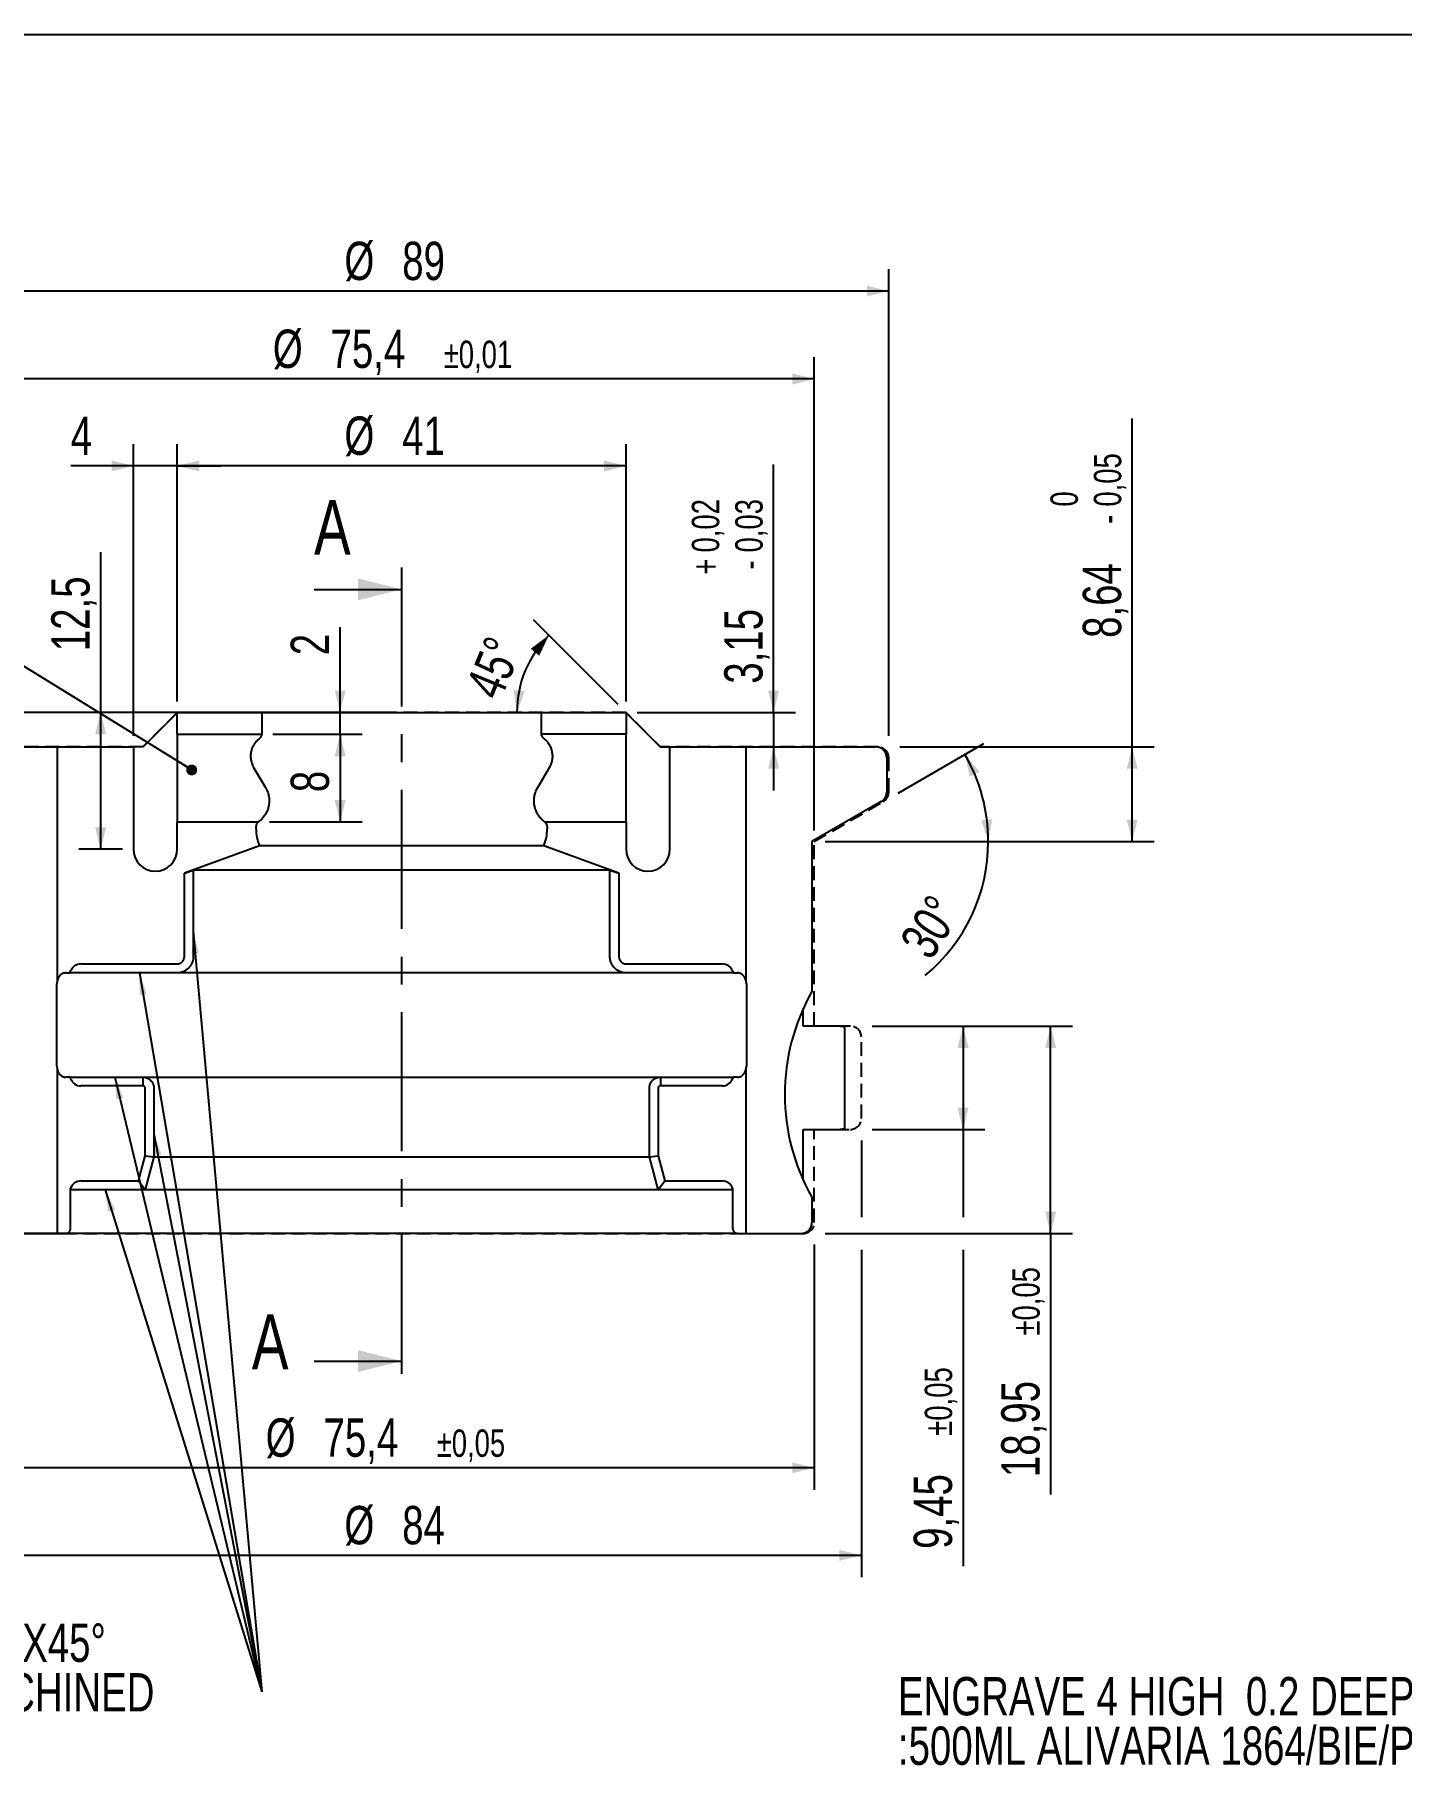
# Model space of a CAD drawing. Header units: millimetres. Extents: x 8 to 586, y 8 to 412.
# Drawn here: x 86.8 to 211.7, y 253.9 to 412 of the extents above; entities that cross this region are included whole.
import ezdxf

# ---------------------------------------------------------------- set-up
doc = ezdxf.new("R2010")
doc.units = ezdxf.units.MM
doc.linetypes.add('CENTERX2', pattern=[20.32, 12.7, -2.54, 2.54, -2.54])
doc.linetypes.add('HIDDEN', pattern=[1.905, 1.27, -0.635])
for name, color, linetype in [('CENTERLINE', 4, 'CENTERX2'), ('DIMENSIONS', 2, 'Continuous'), ('HIDDEN', 3, 'HIDDEN'), ('TEXT', 2, 'Continuous')]:
    doc.layers.add(name, color=color, linetype=linetype)
doc.layers.add('OUTLINE', color=7, linetype='Continuous', lineweight=25)
doc.styles.add('SLDTEXTSTYLE0', font='TXT', dxfattribs={"width": 0.75})
doc.dimstyles.new('SLDDIMSTYLE0', dxfattribs={"dimtxt": 3.5, "dimasz": 2, "dimexe": 0, "dimexo": 0.0625, "dimgap": 0.875, "dimtad": 1, "dimrnd": 1e-09, "dimzin": 12, "dimdsep": 46, "dimtxsty": 'SLDTEXTSTYLE0', "dimsah": 1, "dimcen": 0.09, "dimadec": 0, "dimazin": 3, "dimtfac": 1, "dimtmove": 0, "dimatfit": 0, "dimfxl": 0, "dimfrac": 2, "dimtolj": 1, "dimtzin": 12, "dimarcsym": 0})
doc.dimstyles.new('SLDDIMSTYLE1', dxfattribs={"dimtxt": 3.5, "dimasz": 2, "dimexe": 0, "dimexo": 0.0625, "dimgap": 0.875, "dimtad": 1, "dimrnd": 1e-09, "dimzin": 12, "dimdsep": 46, "dimtxsty": 'SLDTEXTSTYLE0', "dimsah": 1, "dimcen": 0.09, "dimadec": 0, "dimazin": 3, "dimtfac": 1, "dimtofl": 0, "dimtmove": 0, "dimatfit": 3, "dimfxl": 0, "dimfrac": 2, "dimtolj": 1, "dimtzin": 12, "dimarcsym": 0})
doc.dimstyles.new('SLDDIMSTYLE10', dxfattribs={"dimtxt": 0.18, "dimasz": 1, "dimexe": 0, "dimexo": 0.0625, "dimgap": 0, "dimtad": 0, "dimtih": 1, "dimtoh": 1, "dimdec": 0, "dimrnd": 1e-09, "dimzin": 0, "dimdsep": 46, "dimtxsty": 'Standard', "dimblk1": 'DOT', "dimblk2": 'DOT', "dimsah": 1, "dimcen": 0.09, "dimadec": 0, "dimazin": 0, "dimtfac": 1, "dimtdec": 0, "dimtofl": 0, "dimtmove": 0, "dimatfit": 3, "dimldrblk": 'DOT', "dimfxl": 0, "dimfrac": 2, "dimtolj": 1, "dimtzin": 0, "dimarcsym": 0})
doc.dimstyles.new('SLDDIMSTYLE11', dxfattribs={"dimtxt": 0.18, "dimasz": 2, "dimexe": 0, "dimexo": 0.0625, "dimgap": 0, "dimtad": 0, "dimtih": 1, "dimtoh": 1, "dimdec": 0, "dimrnd": 1e-09, "dimzin": 0, "dimdsep": 46, "dimtxsty": 'Standard', "dimsah": 1, "dimcen": 0.09, "dimadec": 0, "dimazin": 0, "dimtfac": 2, "dimtdec": 0, "dimtofl": 0, "dimtmove": 0, "dimatfit": 3, "dimfxl": 0, "dimfrac": 2, "dimtolj": 1, "dimtzin": 0, "dimarcsym": 0})
doc.dimstyles.new('SLDDIMSTYLE3', dxfattribs={"dimtxt": 3.5, "dimasz": 2, "dimexe": 0, "dimexo": 0.0625, "dimgap": 0.875, "dimtad": 1, "dimdec": 1, "dimrnd": 1e-09, "dimzin": 12, "dimdsep": 46, "dimtxsty": 'SLDTEXTSTYLE0', "dimsah": 1, "dimcen": 0.09, "dimadec": 0, "dimazin": 3, "dimtfac": 1, "dimtdec": 1, "dimtofl": 0, "dimtmove": 0, "dimatfit": 3, "dimfxl": 0, "dimfrac": 2, "dimtolj": 1, "dimtzin": 12, "dimarcsym": 0})
doc.dimstyles.new('SLDDIMSTYLE4', dxfattribs={"dimtxt": 3.5, "dimasz": 2, "dimexe": 0, "dimexo": 0.0625, "dimgap": 0.875, "dimtad": 1, "dimdec": 1, "dimrnd": 1e-09, "dimzin": 12, "dimdsep": 46, "dimtxsty": 'SLDTEXTSTYLE0', "dimsah": 1, "dimcen": 0.09, "dimadec": 0, "dimazin": 3, "dimtol": 1, "dimtp": 0.01, "dimtm": 0.01, "dimtfac": 1, "dimtofl": 0, "dimtmove": 0, "dimatfit": 3, "dimfxl": 0, "dimfrac": 2, "dimtolj": 1, "dimarcsym": 0})
doc.dimstyles.new('SLDDIMSTYLE5', dxfattribs={"dimtxt": 3.5, "dimasz": 2, "dimexe": 0, "dimexo": 0.0625, "dimgap": 0.875, "dimtad": 1, "dimrnd": 1e-09, "dimzin": 12, "dimdsep": 46, "dimtxsty": 'SLDTEXTSTYLE0', "dimsah": 1, "dimcen": 0.09, "dimadec": 0, "dimazin": 3, "dimtol": 1, "dimtp": 0.05, "dimtm": 0.05, "dimtfac": 1, "dimtofl": 0, "dimtmove": 0, "dimatfit": 3, "dimfxl": 0, "dimfrac": 2, "dimtolj": 1, "dimarcsym": 0})
doc.dimstyles.new('SLDDIMSTYLE6', dxfattribs={"dimtxt": 3.5, "dimasz": 2, "dimexe": 0, "dimexo": 0.0625, "dimgap": 0.875, "dimtad": 1, "dimdec": 4, "dimzin": 12, "dimdsep": 46, "dimtxsty": 'SLDTEXTSTYLE0', "dimsah": 1, "dimcen": 0.09, "dimazin": 3, "dimtfac": 1, "dimtofl": 0, "dimtmove": 0, "dimatfit": 3, "dimfxl": 0, "dimfrac": 2, "dimtolj": 1, "dimtzin": 12, "dimarcsym": 0})
doc.dimstyles.new('SLDDIMSTYLE7', dxfattribs={"dimtxt": 3.5, "dimasz": 2, "dimexe": 0, "dimexo": 0.0625, "dimgap": 0.875, "dimtad": 1, "dimrnd": 1e-09, "dimzin": 12, "dimdsep": 46, "dimtxsty": 'SLDTEXTSTYLE0', "dimsah": 1, "dimcen": 0.09, "dimadec": 0, "dimazin": 3, "dimtol": 1, "dimtp": 0.1, "dimtfac": 1, "dimtofl": 0, "dimtmove": 0, "dimatfit": 3, "dimfxl": 0, "dimfrac": 2, "dimtolj": 1, "dimarcsym": 0})
doc.dimstyles.new('SLDDIMSTYLE8', dxfattribs={"dimtxt": 3.5, "dimasz": 2, "dimexe": 0, "dimexo": 0.0625, "dimgap": 0.875, "dimtad": 1, "dimrnd": 1e-09, "dimzin": 12, "dimdsep": 46, "dimtxsty": 'SLDTEXTSTYLE0', "dimsah": 1, "dimcen": 0.09, "dimadec": 0, "dimazin": 3, "dimtol": 1, "dimtm": 0.05, "dimtfac": 1, "dimtofl": 0, "dimtmove": 0, "dimatfit": 3, "dimfxl": 0, "dimfrac": 2, "dimtolj": 1, "dimarcsym": 0})
doc.dimstyles.new('SLDDIMSTYLE9', dxfattribs={"dimtxt": 3.5, "dimasz": 2, "dimexe": 0, "dimexo": 0.0625, "dimgap": 0.875, "dimtad": 1, "dimrnd": 1e-09, "dimzin": 12, "dimdsep": 46, "dimtxsty": 'SLDTEXTSTYLE0', "dimsah": 1, "dimcen": 0.09, "dimadec": 0, "dimazin": 3, "dimtol": 1, "dimtp": 0.02, "dimtm": 0.03, "dimtfac": 1, "dimtmove": 0, "dimatfit": 0, "dimfxl": 0, "dimfrac": 2, "dimtolj": 1, "dimarcsym": 0})

# ---------------------------------------------------------------- blocks, each defined once
blk = doc.blocks.new('_D')
at = {"layer": 'DIMENSIONS'}
for p, q in [((114.76, 350.08), (114.76, 357.88)), ((114.76, 348.08), (114.76, 350.08)), ((108.6, 348.08), (116.76, 348.08)), ((114.76, 348.08), (114.76, 344.08))]:
    blk.add_line(p, q, dxfattribs=at)
for points in [[(114.76, 350.08), (115.26, 352.08), (114.26, 352.08)], [(114.76, 348.08), (114.26, 346.08), (115.26, 346.08)]]:
    blk.add_solid(points, dxfattribs=at)
at = {"layer": 'DIMENSIONS', "insert": (110.24, 355.3), "char_height": 3.5, "attachment_point": 1, "rotation": 90, "style": 'SLDTEXTSTYLE0'}
blk.add_mtext('2', dxfattribs=at)
blk = doc.blocks.new('_D_1')
at = {"layer": 'DIMENSIONS'}
for p, q in [((92.88, 350.08), (92.88, 364.72)), ((98.88, 350.08), (90.88, 350.08)), ((92.88, 337.58), (92.88, 350.08)), ((94.88, 337.58), (90.88, 337.58))]:
    blk.add_line(p, q, dxfattribs=at)
for points in [[(92.88, 350.08), (92.38, 348.08), (93.38, 348.08)], [(92.88, 337.58), (93.38, 339.58), (92.38, 339.58)]]:
    blk.add_solid(points, dxfattribs=at)
at = {"layer": 'DIMENSIONS', "insert": (88.37, 355.67), "char_height": 3.5, "attachment_point": 1, "rotation": 90, "style": 'SLDTEXTSTYLE0'}
blk.add_mtext('12,5', dxfattribs=at)
blk = doc.blocks.new('_D_7')
at = {"layer": 'DIMENSIONS'}
for p, q in [((99.88, 351.08), (99.88, 374.6)), ((140.88, 351.08), (140.88, 374.6)), ((140.88, 372.6), (99.88, 372.6))]:
    blk.add_line(p, q, dxfattribs=at)
for points in [[(99.88, 372.6), (101.88, 372.1), (101.88, 373.1)], [(140.88, 372.6), (138.88, 373.1), (138.88, 372.1)]]:
    blk.add_solid(points, dxfattribs=at)
at = {"layer": 'DIMENSIONS', "char_height": 3.5, "attachment_point": 1, "style": 'SLDTEXTSTYLE0'}
for s, insert in [('%%c', (115.15, 377.11)), ('41', (120.43, 377.11))]:
    blk.add_mtext(s, dxfattribs=dict(at, insert=insert))
blk = doc.blocks.new('_D_8')
at = {"layer": 'DIMENSIONS'}
for p, q in [((75.88, 351.58), (75.88, 390.57)), ((164.88, 347.93), (164.88, 390.57)), ((164.88, 388.57), (75.88, 388.57)), ((75.88, 347.93), (75.88, 348.58))]:
    blk.add_line(p, q, dxfattribs=at)
for points in [[(75.88, 388.57), (77.88, 388.07), (77.88, 389.07)], [(164.88, 388.57), (162.88, 389.07), (162.88, 388.07)]]:
    blk.add_solid(points, dxfattribs=at)
at = {"layer": 'DIMENSIONS', "char_height": 3.5, "attachment_point": 1, "style": 'SLDTEXTSTYLE0'}
for s, insert in [('%%c', (115.15, 393.08)), ('89', (120.43, 393.08))]:
    blk.add_mtext(s, dxfattribs=dict(at, insert=insert))
blk = doc.blocks.new('_D_9')
at = {"layer": 'DIMENSIONS'}
for p, q in [((78.38, 310.98), (78.38, 303.98)), ((162.38, 310.98), (162.38, 303.98)), ((78.38, 300.98), (78.38, 271.07)), ((162.38, 300.98), (162.38, 271.07)), ((162.38, 273.07), (78.38, 273.07))]:
    blk.add_line(p, q, dxfattribs=at)
for points in [[(78.38, 273.07), (80.38, 272.57), (80.38, 273.57)], [(162.38, 273.07), (160.38, 273.57), (160.38, 272.57)]]:
    blk.add_solid(points, dxfattribs=at)
at = {"layer": 'DIMENSIONS', "char_height": 3.5, "attachment_point": 1, "style": 'SLDTEXTSTYLE0'}
for s, insert in [('%%c', (115.15, 277.58)), ('84', (120.43, 277.58))]:
    blk.add_mtext(s, dxfattribs=dict(at, insert=insert))
blk = doc.blocks.new('_D_10')
at = {"layer": 'DIMENSIONS'}
for p, q in [((82.68, 351.58), (82.68, 382.54)), ((158.08, 339.29), (158.08, 382.54)), ((158.08, 380.54), (82.68, 380.54)), ((82.68, 339.29), (82.68, 348.58))]:
    blk.add_line(p, q, dxfattribs=at)
for points in [[(82.68, 380.54), (84.68, 380.04), (84.68, 381.04)], [(158.08, 380.54), (156.08, 381.04), (156.08, 380.04)]]:
    blk.add_solid(points, dxfattribs=at)
at = {"layer": 'DIMENSIONS', "attachment_point": 1, "style": 'SLDTEXTSTYLE0'}
for s, insert, char_height in [('%%c', (108.61, 385.05), 3.5), ('75,4', (113.88, 385.05), 3.5), ('±0,01', (124.22, 384.04), 2.5)]:
    blk.add_mtext(s, dxfattribs=dict(at, insert=insert, char_height=char_height))
blk = doc.blocks.new('_D_11')
at = {"layer": 'DIMENSIONS'}
for p, q in [((82.68, 301.48), (82.68, 279.07)), ((158.08, 301.48), (158.08, 279.07)), ((158.08, 281.07), (82.68, 281.07))]:
    blk.add_line(p, q, dxfattribs=at)
for points in [[(82.68, 281.07), (84.68, 280.57), (84.68, 281.57)], [(158.08, 281.07), (156.08, 281.57), (156.08, 280.57)]]:
    blk.add_solid(points, dxfattribs=at)
at = {"layer": 'DIMENSIONS', "attachment_point": 1, "style": 'SLDTEXTSTYLE0'}
for s, insert, char_height in [('%%c', (107.96, 285.58), 3.5), ('75,4', (113.24, 285.58), 3.5), ('±0,05', (123.58, 284.57), 2.5)]:
    blk.add_mtext(s, dxfattribs=dict(at, insert=insert, char_height=char_height))
blk = doc.blocks.new('_D_12')
at = {"layer": 'DIMENSIONS'}
blk.add_line((165.74, 342.71), (173.57, 347.23), dxfattribs=at)
for start, end in [(0, 30), (309.6428, 0)]:
    blk.add_arc((158.08, 338.29), 15.89, start, end, dxfattribs=at)
for points in [[(171.84, 346.23), (172.28, 344.22), (173.17, 344.66)], [(173.96, 338.29), (174.34, 340.32), (173.34, 340.25)]]:
    blk.add_solid(points, dxfattribs=at)
at = {"layer": 'DIMENSIONS', "insert": (165.77, 329.2), "char_height": 3.5, "attachment_point": 1, "rotation": 57.4603, "style": 'SLDTEXTSTYLE0'}
blk.add_mtext('30°', dxfattribs=at)
blk = doc.blocks.new('_D_13')
at = {"layer": 'DIMENSIONS'}
blk.add_line((140.17, 350.79), (132.42, 358.54), dxfattribs=at)
blk.add_arc((140.88, 350.08), 9.97, 135, 180, dxfattribs=at)
for points in [[(133.83, 357.13), (132.18, 355.9), (132.95, 355.26)], [(130.91, 350.08), (131.61, 352.02), (130.61, 352.12)]]:
    blk.add_solid(points, dxfattribs=at)
at = {"layer": 'DIMENSIONS', "insert": (126.15, 352.37), "char_height": 3.5, "attachment_point": 1, "rotation": 67.5, "style": 'SLDTEXTSTYLE0'}
blk.add_mtext('45°', dxfattribs=at)
blk = doc.blocks.new('_D_14')
at = {"layer": 'DIMENSIONS'}
for p, q in [((119.38, 350.08), (64.46, 350.08)), ((66.46, 302.48), (66.46, 350.08)), ((119.38, 302.48), (64.46, 302.48))]:
    blk.add_line(p, q, dxfattribs=at)
for points in [[(66.46, 350.08), (65.96, 348.08), (66.96, 348.08)], [(66.46, 302.48), (66.96, 304.48), (65.96, 304.48)]]:
    blk.add_solid(points, dxfattribs=at)
at = {"layer": 'DIMENSIONS', "attachment_point": 1, "rotation": 90, "style": 'SLDTEXTSTYLE0'}
for s, insert, char_height in [('0,1', (58.99, 329.96), 2.5), ('0', (62.96, 329.96), 2.5), ('+', (58.99, 327.95), 2.5), ('47,6', (61.95, 317.98), 3.5)]:
    blk.add_mtext(s, dxfattribs=dict(at, insert=insert, char_height=char_height))
blk = doc.blocks.new('_D_15')
at = {"layer": 'DIMENSIONS'}
for p, q in [((163.38, 321.43), (181.67, 321.43)), ((179.67, 302.48), (179.67, 321.43)), ((159.08, 302.48), (181.67, 302.48)), ((179.67, 302.48), (179.67, 278.64))]:
    blk.add_line(p, q, dxfattribs=at)
for points in [[(179.67, 321.43), (179.17, 319.43), (180.17, 319.43)], [(179.67, 302.48), (180.17, 304.48), (179.17, 304.48)]]:
    blk.add_solid(points, dxfattribs=at)
at = {"layer": 'DIMENSIONS', "attachment_point": 1, "rotation": 90, "style": 'SLDTEXTSTYLE0'}
for s, insert, char_height in [('±0,05', (176.17, 293.15), 2.5), ('18,95', (175.16, 280.22), 3.5)]:
    blk.add_mtext(s, dxfattribs=dict(at, insert=insert, char_height=char_height))
blk = doc.blocks.new('_D_16')
at = {"layer": 'DIMENSIONS'}
for p, q in [((163.38, 321.43), (173.67, 321.43)), ((171.67, 321.43), (171.67, 311.98)), ((163.38, 311.98), (173.67, 311.98)), ((171.67, 311.98), (171.67, 303.98)), ((171.67, 300.98), (171.67, 272.07))]:
    blk.add_line(p, q, dxfattribs=at)
for points in [[(171.67, 321.43), (171.17, 319.43), (172.17, 319.43)], [(171.67, 311.98), (172.17, 313.98), (171.17, 313.98)]]:
    blk.add_solid(points, dxfattribs=at)
at = {"layer": 'DIMENSIONS', "attachment_point": 1, "rotation": 90, "style": 'SLDTEXTSTYLE0'}
for s, insert, char_height in [('±0,05', (168.17, 284), 2.5), ('9,45', (167.16, 273.66), 3.5)]:
    blk.add_mtext(s, dxfattribs=dict(at, insert=insert, char_height=char_height))
blk = doc.blocks.new('_D_17')
at = {"layer": 'DIMENSIONS'}
for p, q in [((187.12, 346.93), (187.12, 376.93)), ((165.88, 346.93), (189.12, 346.93)), ((187.12, 338.29), (187.12, 346.93)), ((159.08, 338.29), (189.12, 338.29))]:
    blk.add_line(p, q, dxfattribs=at)
for points in [[(187.12, 346.93), (186.62, 344.93), (187.62, 344.93)], [(187.12, 338.29), (187.62, 340.29), (186.62, 340.29)]]:
    blk.add_solid(points, dxfattribs=at)
at = {"layer": 'DIMENSIONS', "attachment_point": 1, "rotation": 90, "style": 'SLDTEXTSTYLE0'}
for s, insert, char_height in [('0,05', (183.62, 368.88), 2.5), ('0', (179.66, 368.88), 2.5), ('-', (183.62, 367.31), 2.5), ('8,64', (182.61, 356.89), 3.5)]:
    blk.add_mtext(s, dxfattribs=dict(at, insert=insert, char_height=char_height))
blk = doc.blocks.new('_D_18')
at = {"layer": 'DIMENSIONS'}
for p, q in [((154.36, 350.08), (154.36, 372.74)), ((141.88, 350.08), (156.36, 350.08)), ((154.36, 350.08), (154.36, 346.93)), ((154.36, 346.93), (154.36, 342.93))]:
    blk.add_line(p, q, dxfattribs=at)
for points in [[(154.36, 350.08), (154.86, 352.08), (153.86, 352.08)], [(154.36, 346.93), (153.86, 344.93), (154.86, 344.93)]]:
    blk.add_solid(points, dxfattribs=at)
at = {"layer": 'DIMENSIONS', "attachment_point": 1, "rotation": 90, "style": 'SLDTEXTSTYLE0'}
for s, insert, char_height in [('0,02', (146.89, 364.69), 2.5), ('0,03', (150.86, 364.69), 2.5), ('+', (146.89, 362.67), 2.5), ('-', (150.86, 363.13), 2.5), ('3,15', (149.85, 352.7), 3.5)]:
    blk.add_mtext(s, dxfattribs=dict(at, insert=insert, char_height=char_height))
blk = doc.blocks.new('_D_19')
at = {"layer": 'DIMENSIONS'}
for p, q in [((95.88, 347.93), (95.88, 374.6)), ((99.88, 351.08), (99.88, 374.6)), ((95.88, 372.6), (90.14, 372.6)), ((99.88, 372.6), (95.88, 372.6)), ((99.88, 372.6), (103.88, 372.6))]:
    blk.add_line(p, q, dxfattribs=at)
for points in [[(95.88, 372.6), (93.88, 373.1), (93.88, 372.1)], [(99.88, 372.6), (101.88, 372.1), (101.88, 373.1)]]:
    blk.add_solid(points, dxfattribs=at)
at = {"layer": 'DIMENSIONS', "insert": (90.14, 377.11), "char_height": 3.5, "attachment_point": 1, "style": 'SLDTEXTSTYLE0'}
blk.add_mtext('4', dxfattribs=at)
blk = doc.blocks.new('_D_20')
at = {"layer": 'DIMENSIONS'}
for p, q in [((108.6, 348.08), (116.76, 348.08)), ((114.76, 348.08), (114.76, 340.08)), ((108.3, 340.08), (116.76, 340.08))]:
    blk.add_line(p, q, dxfattribs=at)
for points in [[(114.76, 348.08), (114.26, 346.08), (115.26, 346.08)], [(114.76, 340.08), (115.26, 342.08), (114.26, 342.08)]]:
    blk.add_solid(points, dxfattribs=at)
at = {"layer": 'DIMENSIONS', "insert": (110.24, 342.79), "char_height": 3.5, "attachment_point": 1, "rotation": 90, "style": 'SLDTEXTSTYLE0'}
blk.add_mtext('8', dxfattribs=at)
blk = doc.blocks.new('_Dot')
at = {"color": 0, "linetype": 'ByBlock', "lineweight": -2}
blk.add_line((-0.5, 0), (-1, 0), dxfattribs=at)
at = {"color": 0, "linetype": 'ByBlock', "const_width": 0.5}
blk.add_lwpolyline([(-0.25, 0, 1), (0.25, 0, 1)], format="xyb", close=True, dxfattribs=at)
blk = doc.blocks.new('SW_NOTE_0_7')
at = {"layer": 'TEXT', "color": 0, "char_height": 3.5, "attachment_point": 1, "style": 'SLDTEXTSTYLE0'}
for s, insert in [('CHAMFER 0.8X45°', (-45.1, 6.25)), ('MUST BE MACHINED', (-45.1, 1.72))]:
    blk.add_mtext(s, dxfattribs=dict(at, insert=insert))
blk = doc.blocks.new('SW_NOTE_0_8')
at = {"layer": 'TEXT', "color": 0, "char_height": 3.5, "attachment_point": 1, "style": 'SLDTEXTSTYLE0'}
for s, insert in [('ENGRAVE 4 HIGH  0.2 DEEP BOTH HALVES', (-97.8, 6.28)), (':500ML ALIVARIA 1864/BIE/PAIR NO 1 TILL 70', (-97.8, 1.76))]:
    blk.add_mtext(s, dxfattribs=dict(at, insert=insert))

msp = doc.modelspace()

# ---------------------------------------------------------------- linework, layer by layer
at = {"layer": 'CENTERLINE'}
msp.add_line((120.37622, 363.32132), (120.37622, 288.82106), dxfattribs=at)
at = {"layer": 'CENTERLINE', "linetype": 'Continuous'}
for p, q in [((112.37622, 361.32132), (120.37622, 361.32132)), ((112.37622, 290.82106), (120.37622, 290.82106))]:
    msp.add_line(p, q, dxfattribs=at)
at = {"layer": 'CENTERLINE'}
for points in [[(120.37622, 361.32132), (116.37622, 362.32132), (116.37622, 360.32132)], [(120.37622, 290.82106), (116.37622, 291.82106), (116.37622, 289.82106)]]:
    msp.add_solid(points, dxfattribs=at)
at = {"layer": 'HIDDEN'}
for p, q in [((99.87622, 350.0785), (96.72622, 346.9285)), ((140.87622, 350.0785), (99.87622, 350.0785)), ((144.02622, 346.9285), (140.87622, 350.0785)), ((96.72622, 346.9285), (76.87622, 346.9285)), ((163.87622, 346.9285), (144.02622, 346.9285)), ((164.87622, 342.79183), (164.87622, 345.9285)), ((158.07622, 338.2885), (164.37622, 341.9258)), ((158.07622, 321.4285), (158.07622, 338.2885)), ((161.37622, 321.4285), (158.07622, 321.4285)), ((162.37622, 312.9785), (162.37622, 320.4285)), ((158.07622, 311.9785), (161.37622, 311.9785)), ((158.07622, 303.4785), (158.07622, 311.9785)), ((83.67622, 302.4785), (157.07622, 302.4785))]:
    msp.add_line(p, q, dxfattribs=at)
for centre, start, end in [((163.87622, 345.9285), 0, 90), ((163.87622, 342.79183), 300, 0), ((161.37622, 320.4285), 0, 90), ((161.37622, 312.9785), 270, 0), ((157.07622, 303.4785), 270, 0)]:
    msp.add_arc(centre, 1, start, end, dxfattribs=at)
at = {"layer": 'OUTLINE'}
for p, q in [((8, 412), (586, 412)), ((99.87622, 348.0785), (99.87622, 350.0785)), ((99.87622, 350.0785), (107.62622, 350.0785)), ((107.62622, 348.26425), (107.62622, 350.0785)), ((107.62622, 350.0785), (133.12622, 350.0785)), ((133.12622, 350.0785), (133.12622, 348.26425)), ((133.12622, 350.0785), (140.87622, 350.0785)), ((140.87622, 350.0785), (140.87622, 348.0785)), ((99.87622, 348.0785), (107.60435, 348.0785)), ((99.87622, 348.0785), (99.87622, 340.0785)), ((107.60445, 348.0785), (107.60435, 348.0785)), ((140.87622, 348.0785), (133.14808, 348.0785)), ((140.87622, 340.0785), (140.87622, 348.0785)), ((77.06051, 346.9285), (88.92033, 346.9285)), ((88.92033, 346.9285), (88.92033, 325.56127)), ((88.92033, 346.9285), (90.13673, 346.9285)), ((90.13673, 346.9285), (91.07642, 346.9285)), ((91.07642, 346.9285), (95.87622, 346.9285)), ((95.87622, 346.9285), (95.87622, 337.5785)), ((96.74737, 346.9285), (95.87622, 346.9285)), ((144.00506, 346.9285), (144.87622, 346.9285)), ((144.87622, 337.5785), (144.87622, 346.9285)), ((144.87622, 346.9285), (149.67601, 346.9285)), ((149.67601, 346.9285), (150.6157, 346.9285)), ((150.6157, 346.9285), (151.8321, 346.9285)), ((151.8321, 346.9285), (151.8321, 325.56127)), ((151.8321, 346.9285), (163.69192, 346.9285)), ((106.85646, 345.05765), (107.94013, 343.23197)), ((132.8123, 343.23197), (133.89597, 345.05765)), ((164.69608, 345.9285), (164.69608, 342.79183)), ((164.19402, 341.9258), (157.86341, 338.2885)), ((99.87622, 337.5785), (99.87622, 340.0785)), ((99.87622, 340.0785), (107.30486, 340.0785)), ((107.30486, 340.0785), (107.30496, 340.0785)), ((133.44747, 340.0785), (133.44757, 340.0785)), ((133.44757, 340.0785), (140.87622, 340.0785)), ((140.87622, 340.0785), (140.87622, 337.5785)), ((107.07622, 339.4285), (107.07622, 339.65749)), ((133.67622, 339.65749), (133.67622, 339.4285)), ((107.38874, 337.8785), (100.52622, 335.38074)), ((133.36369, 337.8785), (107.38874, 337.8785)), ((140.22622, 335.38074), (133.36369, 337.8785)), ((157.86341, 338.2885), (157.86341, 324.57676)), ((100.52622, 335.38074), (101.34377, 335.67192)), ((100.52622, 327.7785), (100.52622, 335.38074)), ((101.34377, 335.67192), (101.34377, 327.7785)), ((139.40866, 335.67192), (101.34377, 335.67192)), ((139.40866, 327.7785), (139.40866, 335.67192)), ((139.40866, 335.67192), (140.22622, 335.38074)), ((140.22622, 335.38074), (140.22622, 327.7785)), ((89.68493, 326.2785), (90.06587, 326.2785)), ((90.06587, 326.2785), (90.13673, 326.46534)), ((99.84391, 326.2785), (90.06587, 326.2785)), ((91.07642, 327.0968), (99.84391, 327.0968)), ((140.90852, 326.2785), (99.84391, 326.2785)), ((140.90852, 327.0968), (149.67601, 327.0968)), ((150.68656, 326.2785), (140.90852, 326.2785)), ((150.6157, 326.46534), (150.68656, 326.2785)), ((150.68656, 326.2785), (151.0675, 326.2785)), ((88.87919, 317.7585), (88.87919, 325.2785)), ((151.87324, 325.2785), (151.87324, 317.7585)), ((157.05864, 321.4285), (157.05864, 322.99524)), ((160.44254, 321.4285), (157.05864, 321.4285)), ((160.87622, 312.07279), (160.87622, 321.3342)), ((88.92033, 317.47572), (88.92033, 302.4785)), ((90.08504, 316.7585), (89.68493, 316.7585)), ((90.13673, 316.61648), (90.08504, 316.7585)), ((90.08504, 316.7585), (96.73975, 316.7585)), ((96.73975, 316.7585), (96.73975, 315.9585)), ((96.73975, 316.7585), (144.01268, 316.7585)), ((144.01268, 316.7585), (144.01268, 315.9585)), ((144.01268, 316.7585), (150.66739, 316.7585)), ((150.66739, 316.7585), (150.6157, 316.61648)), ((151.0675, 316.7585), (150.66739, 316.7585)), ((151.8321, 317.47572), (151.8321, 302.4785)), ((96.73975, 315.9585), (91.07642, 315.9585)), ((96.93987, 309.58382), (96.93987, 315.7585)), ((97.7394, 315.7585), (97.7394, 309.48197)), ((143.01303, 309.48197), (143.01303, 315.7585)), ((143.81257, 315.7585), (143.81257, 309.58382)), ((149.67601, 315.9585), (144.01268, 315.9585)), ((157.05864, 311.9785), (160.44254, 311.9785)), ((157.05864, 307.36175), (157.05864, 311.9785)), ((96.32181, 307.2785), (96.93987, 309.58382)), ((96.93987, 309.58382), (97.7394, 309.48197)), ((97.73943, 309.4785), (96.942, 306.50402)), ((97.7394, 309.48197), (97.73943, 309.4785)), ((97.73943, 309.4785), (143.013, 309.4785)), ((143.013, 309.4785), (143.01303, 309.48197)), ((143.81043, 306.50402), (143.013, 309.4785)), ((143.01303, 309.48197), (143.81257, 309.58382)), ((143.81257, 309.58382), (144.43063, 307.2785)), ((91.07642, 307.2785), (96.32181, 307.2785)), ((96.32181, 307.2785), (96.942, 306.50402)), ((143.81043, 306.50402), (144.43063, 307.2785)), ((144.43063, 307.2785), (149.67601, 307.2785)), ((90.13356, 306.61181), (90.13673, 306.62052)), ((90.13356, 302.9785), (90.13356, 306.61181)), ((96.93602, 306.4785), (90.1368, 306.4785)), ((143.81642, 306.4785), (96.93602, 306.4785)), ((150.61564, 306.4785), (143.81642, 306.4785)), ((150.6157, 306.62052), (150.61887, 306.61181)), ((150.61887, 306.61181), (150.61887, 302.9785)), ((157.86341, 305.78023), (157.86341, 303.4785)), ((83.89485, 302.4785), (88.92033, 302.4785)), ((88.92033, 302.4785), (89.68493, 302.4785)), ((151.0675, 302.4785), (89.68493, 302.4785)), ((151.0675, 302.4785), (151.8321, 302.4785)), ((151.8321, 302.4785), (156.85758, 302.4785))]:
    msp.add_line(p, q, dxfattribs=at)
at = {"layer": 'OUTLINE', "flags": 128}
for points in [[(99.87622, 350.05412), (97.13071, 347.31149), (96.74737, 346.9285)], [(140.87622, 350.05412), (142.43969, 348.49237), (144.00506, 346.9285)]]:
    msp.add_lwpolyline(points, dxfattribs=at)
at = {"layer": 'OUTLINE'}
for centre, radius, start, end in [((106.82622, 348.26425), 0.8, 346.5741583, 0), ((133.92622, 348.26425), 0.8, 180, 193.4258417), ((107.57622, 339.65749), 0.5, 125.8882976, 180), ((105.87622, 342.00696), 2.4, 305.8882976, 306.5319153), ((134.87622, 342.00696), 2.4, 233.4680847, 234.1117024), ((133.17622, 339.65749), 0.5, 0, 54.1117024), ((111.07622, 339.4285), 4, 180, 202.7990313), ((129.67622, 339.4285), 4, 337.2009687, 0), ((97.87622, 337.5785), 2, 180, 0), ((142.87622, 337.5785), 2, 180, 0), ((174.37622, 315.1785), 19, 150.3536252, 209.6463748), ((91.07642, 316.9585), 1, 200, 270), ((149.67601, 316.9585), 1, 270, 340), ((91.07642, 306.2785), 1, 90, 160), ((149.67601, 306.2785), 1, 20, 90), ((120.37622, 307.2785), 30.25, 181.2628491, 181.515437), ((120.37622, 307.2785), 30.25, 358.484563, 358.7371509)]:
    msp.add_arc(centre, radius, start, end, dxfattribs=at)
for centre, major_axis, ratio, start_param, end_param in [((91.07642, 326.1371), (1, 0), 0.959697733, 1.570796327, 2.792526803), ((149.67601, 326.1371), (1, 0), 0.959697733, 0.34906585, 1.570796327), ((120.37622, 300.56983), (0, 25.03707), 0.963433044, 1.33150312, 1.332552348), ((120.37622, 300.56983), (0, 25.03707), 0.963433044, 4.950632959, 4.951682187)]:
    msp.add_ellipse(centre, major_axis=major_axis, ratio=ratio, start_param=start_param, end_param=end_param, dxfattribs=at)
for points, knots in [([(107.60445, 348.0785), (107.5992, 348.05852), (107.58681, 348.0114), (107.55899, 347.93964), (107.51337, 347.84931), (107.44556, 347.75217), (107.37592, 347.68039), (107.33374, 347.64583), (107.32631, 347.63975)], [0, 0, 0, 0, 0.117154769, 0.276383877, 0.435612986, 0.690570168, 0.945527358, 1, 1, 1, 1]), ([(133.42612, 347.63975), (133.39347, 347.66844), (133.3398, 347.71559), (133.2775, 347.7936), (133.22628, 347.87258), (133.17954, 347.9672), (133.15857, 348.04114), (133.14798, 348.0785)], [0, 0, 0, 0, 0.246121719, 0.404472875, 0.564591982, 0.780031603, 1, 1, 1, 1]), ([(107.32631, 347.63975), (107.27077, 347.59224), (107.15951, 347.49709), (107.01371, 347.33246), (106.89521, 347.16802), (106.80247, 347.00717), (106.73058, 346.85431), (106.67166, 346.696), (106.62626, 346.53349), (106.59505, 346.36767), (106.57784, 346.19963), (106.57462, 346.03074), (106.58653, 345.84836), (106.61807, 345.65409), (106.67427, 345.44876), (106.75161, 345.24774), (106.82151, 345.12101), (106.85646, 345.05765)], [0, 0, 0, 0, 0.076548609, 0.153329362, 0.229877969, 0.288703321, 0.347738893, 0.406774465, 0.465599815, 0.524424827, 0.583460057, 0.642495286, 0.701320297, 0.774863784, 0.848407272, 0.924203636, 1, 1, 1, 1]), ([(133.89597, 345.05765), (133.92356, 345.10686), (133.97877, 345.20537), (134.0454, 345.36128), (134.09957, 345.5215), (134.13947, 345.68574), (134.16549, 345.85264), (134.17755, 346.02113), (134.17545, 346.18985), (134.1588, 346.35776), (134.1281, 346.52386), (134.08372, 346.68685), (134.02589, 346.84536), (133.9546, 346.99829), (133.87064, 347.14486), (133.77485, 347.28401), (133.66831, 347.41347), (133.55267, 347.53334), (133.4683, 347.60428), (133.42612, 347.63975)], [0, 0, 0, 0, 0.059105342, 0.118317083, 0.177422425, 0.236241634, 0.295271041, 0.354300447, 0.413119656, 0.471938676, 0.530967892, 0.589997109, 0.64881613, 0.707635179, 0.766664423, 0.825693667, 0.884512718, 0.942256359, 1, 1, 1, 1]), ([(164.69608, 345.9285), (164.69595, 345.9404), (164.69551, 345.9799), (164.69011, 346.04688), (164.67681, 346.1295), (164.65628, 346.21149), (164.62889, 346.29143), (164.59514, 346.36804), (164.5552, 346.44161), (164.50874, 346.51222), (164.45642, 346.57869), (164.39918, 346.63998), (164.33704, 346.69639), (164.26971, 346.74785), (164.19819, 346.79349), (164.12369, 346.83261), (164.04611, 346.8655), (163.96527, 346.89201), (163.87874, 346.91232), (163.7874, 346.92588), (163.72384, 346.92762), (163.69192, 346.9285)], [0, 0, 0, 0, 0.022689408, 0.07530765, 0.127925921, 0.182072391, 0.236218933, 0.288850147, 0.341481455, 0.395634012, 0.449786696, 0.502555969, 0.555325365, 0.609615868, 0.663906503, 0.716883089, 0.769859775, 0.824364358, 0.878869021, 0.939163344, 1, 1, 1, 1]), ([(107.94013, 343.23197), (107.96466, 343.1889), (108.01372, 343.10275), (108.08463, 342.952), (108.15137, 342.77983), (108.20824, 342.58526), (108.24883, 342.38666), (108.27258, 342.18558), (108.2789, 341.9832), (108.26822, 341.78078), (108.24077, 341.57995), (108.19906, 341.39331), (108.14619, 341.2215), (108.08552, 341.06426), (108.00929, 340.90147), (107.91484, 340.73517), (107.80026, 340.56796), (107.67225, 340.41077), (107.54429, 340.27852), (107.42136, 340.16797), (107.34376, 340.10832), (107.30496, 340.0785)], [0, 0, 0, 0, 0.042181735, 0.08436347, 0.141677837, 0.199197026, 0.256716214, 0.31403058, 0.37134456, 0.428863359, 0.486382157, 0.543696138, 0.591457964, 0.639278798, 0.687040625, 0.744355176, 0.801874548, 0.859393921, 0.916708474, 0.958354237, 1, 1, 1, 1]), ([(133.44747, 340.0785), (133.39508, 340.11932), (133.2902, 340.20103), (133.14647, 340.33954), (133.0207, 340.48083), (132.91271, 340.62338), (132.82052, 340.76446), (132.73291, 340.92144), (132.65311, 341.09524), (132.5843, 341.28591), (132.53155, 341.48163), (132.49543, 341.68085), (132.47664, 341.88246), (132.47482, 342.08515), (132.48982, 342.2873), (132.52161, 342.48667), (132.5702, 342.68204), (132.63501, 342.87218), (132.71421, 343.05699), (132.77964, 343.17371), (132.8123, 343.23197)], [0, 0, 0, 0, 0.05650836, 0.113114616, 0.169622975, 0.217388248, 0.265212537, 0.31297781, 0.370293074, 0.42781316, 0.485333246, 0.542648509, 0.599963779, 0.657483873, 0.715003967, 0.772319238, 0.829139662, 0.886159618, 0.943179574, 1, 1, 1, 1]), ([(164.19402, 341.9258), (164.21299, 341.93721), (164.26424, 341.96803), (164.34213, 342.02725), (164.42457, 342.10496), (164.49767, 342.19141), (164.56022, 342.28557), (164.61192, 342.38597), (164.65648, 342.50383), (164.68924, 342.63966), (164.6938, 342.74111), (164.69608, 342.79183)], [0, 0, 0, 0, 0.063349753, 0.171178497, 0.279352737, 0.387179291, 0.494600129, 0.602365404, 0.709784514, 0.854892559, 1, 1, 1, 1]), ([(101.34377, 327.7785), (101.3429, 327.7397), (101.34115, 327.66185), (101.327, 327.54543), (101.30429, 327.42972), (101.27217, 327.31547), (101.23391, 327.21162), (101.19155, 327.11781), (101.1468, 327.03334), (101.09583, 326.95047), (101.03855, 326.86971), (100.97496, 326.79161), (100.89447, 326.7054), (100.79186, 326.61257), (100.6988, 326.54454), (100.63469, 326.50377), (100.60608, 326.48645), (100.57673, 326.46957), (100.54663, 326.45317), (100.51579, 326.43726), (100.4842, 326.42189), (100.45188, 326.4071), (100.41247, 326.39018), (100.36074, 326.36985), (100.29109, 326.34594), (100.20436, 326.32132), (100.10006, 326.29915), (99.97798, 326.28207), (99.89043, 326.27973), (99.84391, 326.2785)], [0, 0, 0, 0, 0.049396627, 0.099101759, 0.149115497, 0.199437943, 0.250069197, 0.289892499, 0.330441026, 0.371714812, 0.413713891, 0.456438296, 0.499888061, 0.563813974, 0.632368583, 0.646385546, 0.66058134, 0.674955967, 0.689509428, 0.704241722, 0.719152852, 0.734242817, 0.749511619, 0.773770152, 0.805025923, 0.843278017, 0.888525312, 0.940766483, 1, 1, 1, 1]), ([(99.84391, 327.0968), (99.87375, 327.09794), (99.93338, 327.10021), (100.02133, 327.11834), (100.10608, 327.14699), (100.18629, 327.18661), (100.2606, 327.23621), (100.32781, 327.29516), (100.38678, 327.36234), (100.43648, 327.43663), (100.47606, 327.51677), (100.50467, 327.60144), (100.52287, 327.68918), (100.5251, 327.74875), (100.52622, 327.7785)], [0, 0, 0, 0, 0.083544684, 0.167010768, 0.250562402, 0.333681857, 0.416963528, 0.500226603, 0.583475664, 0.666776423, 0.750002129, 0.833180752, 0.916698714, 1, 1, 1, 1]), ([(140.90852, 326.2785), (140.86208, 326.27973), (140.77469, 326.28205), (140.65284, 326.29908), (140.55308, 326.32024), (140.47343, 326.34241), (140.42381, 326.35877), (140.3942, 326.36942), (140.38079, 326.37439), (140.36817, 326.3792), (140.35634, 326.38383), (140.34528, 326.38826), (140.30495, 326.40478), (140.23736, 326.43566), (140.1461, 326.4854), (140.0617, 326.53915), (139.98413, 326.59599), (139.91325, 326.65511), (139.83232, 326.73134), (139.74496, 326.82798), (139.65655, 326.94814), (139.58228, 327.07307), (139.52025, 327.2046), (139.47079, 327.34252), (139.43506, 327.48651), (139.41278, 327.63219), (139.41003, 327.72986), (139.40866, 327.7785)], [0, 0, 0, 0, 0.059134877, 0.1112802, 0.156434443, 0.188961791, 0.216554054, 0.222965391, 0.229038121, 0.234772245, 0.240167761, 0.24522467, 0.249942972, 0.295685613, 0.339782673, 0.382234106, 0.42303987, 0.462199928, 0.499714242, 0.564579967, 0.627813281, 0.689414239, 0.749382898, 0.81277185, 0.875670889, 0.938080207, 1, 1, 1, 1]), ([(140.22622, 327.7785), (140.22736, 327.74866), (140.22964, 327.68902), (140.24781, 327.60108), (140.27654, 327.51636), (140.31624, 327.43619), (140.36593, 327.36194), (140.42497, 327.29482), (140.49223, 327.23594), (140.56658, 327.18633), (140.64676, 327.14683), (140.73146, 327.11829), (140.8192, 327.10014), (140.87877, 327.09791), (140.90852, 327.0968)], [0, 0, 0, 0, 0.083553575, 0.167017978, 0.250561906, 0.333685984, 0.416966908, 0.50022584, 0.583470689, 0.666772537, 0.750002498, 0.833177516, 0.916696913, 1, 1, 1, 1]), ([(89.68493, 326.2785), (89.65103, 326.27722), (89.58317, 326.27468), (89.48162, 326.25204), (89.38072, 326.21289), (89.29328, 326.1611), (89.21929, 326.10313), (89.15849, 326.04392), (89.10316, 325.97683), (89.05348, 325.90332), (89.00969, 325.82408), (88.97277, 325.739), (88.94241, 325.65177), (88.92769, 325.59142), (88.92033, 325.56127)], [0, 0, 0, 0, 0.122644039, 0.24549086, 0.368232913, 0.490733826, 0.567980357, 0.645278038, 0.722454291, 0.784479359, 0.846582486, 0.908439526, 0.954249737, 1, 1, 1, 1]), ([(151.8321, 325.56127), (151.82407, 325.59394), (151.80796, 325.65949), (151.77785, 325.74318), (151.74273, 325.82315), (151.70242, 325.89763), (151.6573, 325.96593), (151.61057, 326.02448), (151.55158, 326.0866), (151.47987, 326.14745), (151.39515, 326.20081), (151.30934, 326.23896), (151.22299, 326.2635), (151.1423, 326.27638), (151.09047, 326.27785), (151.0675, 326.2785)], [0, 0, 0, 0, 0.049677888, 0.099680774, 0.149578765, 0.210629688, 0.271875041, 0.333234695, 0.394441922, 0.49864478, 0.603097649, 0.707773369, 0.812482188, 0.91690027, 1, 1, 1, 1]), ([(88.92033, 325.56127), (88.91282, 325.53332), (88.89774, 325.47721), (88.88265, 325.3826), (88.88044, 325.31597), (88.87919, 325.2785)], [0, 0, 0, 0, 0.302796036, 0.607936137, 1, 1, 1, 1]), ([(151.87324, 325.2785), (151.87199, 325.31597), (151.86979, 325.38238), (151.85473, 325.47699), (151.83966, 325.53311), (151.8321, 325.56127)], [0, 0, 0, 0, 0.392063862, 0.694859272, 1, 1, 1, 1]), ([(160.44254, 321.4285), (160.47062, 321.42784), (160.52679, 321.42652), (160.61127, 321.41593), (160.69533, 321.39864), (160.78475, 321.37288), (160.84377, 321.34792), (160.87622, 321.3342)], [0, 0, 0, 0, 0.1884002659, 0.3768000515, 0.5703355664, 0.7638697723, 1, 1, 1, 1]), ([(88.87919, 317.7585), (88.88061, 317.71831), (88.883, 317.65052), (88.89867, 317.55603), (88.91309, 317.50255), (88.92033, 317.47572)], [0, 0, 0, 0, 0.420432206, 0.709200363, 1, 1, 1, 1]), ([(88.92033, 317.47572), (88.92836, 317.44305), (88.94447, 317.3775), (88.97458, 317.29381), (89.0097, 317.21385), (89.05001, 317.13936), (89.09513, 317.07106), (89.14186, 317.01251), (89.20086, 316.95039), (89.27256, 316.88955), (89.35728, 316.83619), (89.44309, 316.79804), (89.52944, 316.77349), (89.61013, 316.76062), (89.66196, 316.75915), (89.68493, 316.7585)], [0, 0, 0, 0, 0.049677888, 0.099680774, 0.149578765, 0.210629688, 0.271875041, 0.333234695, 0.394441922, 0.49864478, 0.603097649, 0.707773369, 0.812482188, 0.91690027, 1, 1, 1, 1]), ([(96.73975, 316.7585), (96.78208, 316.75695), (96.864, 316.75396), (96.98088, 316.73107), (97.08653, 316.69845), (97.16643, 316.66391), (97.22435, 316.63356), (97.26401, 316.61034), (97.30085, 316.58648), (97.33495, 316.56226), (97.3664, 316.53794), (97.3953, 316.51374), (97.42176, 316.48989), (97.46306, 316.44998), (97.5164, 316.39087), (97.57656, 316.30866), (97.62739, 316.222), (97.67331, 316.12226), (97.7101, 316.00927), (97.73487, 315.88405), (97.7379, 315.80007), (97.7394, 315.7585)], [0, 0, 0, 0, 0.080857778, 0.156461653, 0.226810339, 0.291902644, 0.322486103, 0.351753971, 0.379706217, 0.406342811, 0.431663727, 0.455668939, 0.478358421, 0.499732151, 0.565414131, 0.630199123, 0.694087115, 0.757078099, 0.839645371, 0.920619362, 1, 1, 1, 1]), ([(143.01303, 315.7585), (143.01453, 315.80003), (143.01755, 315.88393), (143.04227, 316.00905), (143.079, 316.12195), (143.12484, 316.22161), (143.16413, 316.28866), (143.19559, 316.33493), (143.21558, 316.3623), (143.23659, 316.38909), (143.2586, 316.41527), (143.28159, 316.4408), (143.31933, 316.47989), (143.37793, 316.53326), (143.46554, 316.59811), (143.56251, 316.65374), (143.66557, 316.69833), (143.77132, 316.73101), (143.88831, 316.75395), (143.97031, 316.75695), (144.01268, 316.7585)], [0, 0, 0, 0, 0.079312327, 0.160216391, 0.24271212, 0.305648332, 0.369480643, 0.390965359, 0.412549755, 0.43423383, 0.456017585, 0.47790102, 0.499884138, 0.559833908, 0.629141855, 0.707804247, 0.772959414, 0.84337791, 0.919058535, 1, 1, 1, 1]), ([(151.0675, 316.7585), (151.1014, 316.75977), (151.16926, 316.76232), (151.27081, 316.78495), (151.37171, 316.8241), (151.45915, 316.87589), (151.53314, 316.93386), (151.59394, 316.99308), (151.64927, 317.06016), (151.69895, 317.13367), (151.74274, 317.21291), (151.77966, 317.29799), (151.81002, 317.38522), (151.82474, 317.44557), (151.8321, 317.47572)], [0, 0, 0, 0, 0.122644039, 0.24549086, 0.368232913, 0.490733826, 0.567980357, 0.645278038, 0.722454291, 0.784479359, 0.846582486, 0.908439526, 0.954249737, 1, 1, 1, 1]), ([(151.8321, 317.47572), (151.84396, 317.52161), (151.86794, 317.61437), (151.87146, 317.71012), (151.87324, 317.7585)], [0, 0, 0, 0, 0.494768114, 1, 1, 1, 1]), ([(96.93987, 315.7585), (96.93912, 315.77154), (96.93762, 315.79779), (96.92571, 315.83562), (96.90714, 315.87047), (96.88204, 315.90094), (96.85156, 315.92594), (96.81674, 315.9444), (96.77901, 315.95627), (96.75283, 315.95775), (96.73975, 315.9585)], [0, 0, 0, 0, 0.1245525043, 0.2505579322, 0.3756173327, 0.5002236233, 0.6254737786, 0.750001936, 0.8751747986, 1, 1, 1, 1]), ([(144.01268, 315.9585), (143.99963, 315.95775), (143.97339, 315.95626), (143.93555, 315.94436), (143.90069, 315.92581), (143.8702, 315.90074), (143.84517, 315.87029), (143.82668, 315.83548), (143.8148, 315.79776), (143.81331, 315.77157), (143.81257, 315.7585)], [0, 0, 0, 0, 0.124558137, 0.250558951, 0.375610617, 0.500225094, 0.625473922, 0.750002403, 0.875175981, 1, 1, 1, 1]), ([(160.87622, 312.07279), (160.85103, 312.06195), (160.80051, 312.04021), (160.70353, 312.00975), (160.58413, 311.984), (160.49002, 311.98034), (160.44254, 311.9785)], [0, 0, 0, 0, 0.1838778841, 0.3689242229, 0.6815725069, 1, 1, 1, 1]), ([(89.68493, 302.4785), (89.70907, 302.47971), (89.75743, 302.48214), (89.82967, 302.50341), (89.90113, 302.53989), (89.95879, 302.5848), (90.00293, 302.62967), (90.0356, 302.67028), (90.06841, 302.72068), (90.09357, 302.77377), (90.11009, 302.82118), (90.11986, 302.85661), (90.12763, 302.89621), (90.13269, 302.93753), (90.13329, 302.96564), (90.13356, 302.9785)], [0, 0, 0, 0, 0.141975991, 0.2843526091, 0.4265319226, 0.5682380332, 0.6347379881, 0.7012165167, 0.7768971632, 0.8523446875, 0.8826115298, 0.9128431353, 0.9435585908, 0.9741868221, 1, 1, 1, 1]), ([(150.61887, 302.9785), (150.61908, 302.96725), (150.6195, 302.94438), (150.6231, 302.90864), (150.62915, 302.87229), (150.63962, 302.82911), (150.65497, 302.78395), (150.67719, 302.73489), (150.70366, 302.68936), (150.73416, 302.64783), (150.76584, 302.61224), (150.80898, 302.57221), (150.86377, 302.53342), (150.93075, 302.50194), (150.99875, 302.48214), (151.04459, 302.47971), (151.0675, 302.4785)], [0, 0, 0, 0, 0.022590136, 0.045942575, 0.074349269, 0.103563922, 0.152054828, 0.2017375, 0.266995566, 0.332319316, 0.399390129, 0.46647666, 0.598449421, 0.730472032, 0.865233721, 1, 1, 1, 1]), ([(156.85758, 302.4785), (156.8983, 302.47992), (156.98035, 302.48277), (157.08884, 302.50354), (157.18237, 302.53081), (157.26168, 302.56142), (157.33885, 302.59898), (157.41246, 302.64295), (157.48132, 302.69249), (157.54578, 302.74753), (157.6059, 302.80843), (157.66049, 302.87415), (157.70873, 302.94348), (157.75097, 303.01644), (157.78724, 303.09348), (157.82454, 303.19494), (157.85639, 303.32339), (157.86105, 303.42638), (157.86341, 303.4785)], [0, 0, 0, 0, 0.0775336439, 0.1562261467, 0.2096242994, 0.2630223349, 0.3179804891, 0.3729384687, 0.4261804093, 0.4794221751, 0.5342271676, 0.5890319619, 0.6419918786, 0.6949516394, 0.7494668049, 0.8039818335, 0.9008049425, 1, 1, 1, 1])]:
    msp.add_open_spline(points, degree=3, knots=knots, dxfattribs=at)

# ---------------------------------------------------------------- block references
at = {"layer": 'TEXT'}
for name, p in [('SW_NOTE_0_7', (107.59265, 260.5923)), ('SW_NOTE_0_8', (263.51839, 255.67426))]:
    msp.add_blockref(name, p, dxfattribs=at)

# ---------------------------------------------------------------- texts
at = {"layer": 'CENTERLINE', "char_height": 5, "attachment_point": 1, "style": 'SLDTEXTSTYLE0'}
for insert in [(112.37622, 369.49381), (106.69382, 295.07902)]:
    msp.add_mtext('A', dxfattribs=dict(at, insert=insert))

# ---------------------------------------------------------------- dimensions: what is measured, and where the dimension line sits
at = {"layer": 'DIMENSIONS'}
for base, p1, p2, text, dimstyle, picture, middle in [((75.87622, 388.57182), (164.87622, 346.9285), (75.87622, 346.9285), '%%c<>', 'SLDDIMSTYLE3', '_D_8', (120.37622, 388.57182)), ((82.67622, 380.54182), (158.07622, 338.2885), (82.67622, 338.2885), '%%c<>', 'SLDDIMSTYLE4', '_D_10', (120.37622, 380.54182)), ((99.87622, 372.60182), (140.87622, 350.0785), (99.87622, 350.0785), '%%c<>', 'SLDDIMSTYLE1', '_D_7', (120.37622, 372.60182)), ((78.37622, 273.07156), (162.37622, 311.9785), (78.37622, 311.9785), '%%c<>', 'SLDDIMSTYLE1', '_D_9', (120.37622, 273.07156)), ((82.67622, 281.07156), (158.07622, 302.4785), (82.67622, 302.4785), '%%c<> ', 'SLDDIMSTYLE5', '_D_11', (120.37622, 281.07156))]:
    dim = msp.add_linear_dim(base=base, p1=p1, p2=p2, text=text, dimstyle=dimstyle, dxfattribs=at)
    dim.commit()
    dim.dimension.update_dxf_attribs({"geometry": picture, "text_midpoint": middle, "dimtype": 160})
dim = msp.add_linear_dim(base=(95.87622, 372.60182), p1=(99.87622, 350.0785), p2=(95.87622, 346.9285), dimstyle='SLDDIMSTYLE0', dxfattribs=at)
dim.commit()
dim.dimension.update_dxf_attribs({"geometry": '_D_19', "text_midpoint": (91.43317, 372.60182), "dimtype": 160})
for base, p1, p2, dimstyle, picture, middle in [((183.15541, 346.9285), (158.07622, 338.2885), (164.87622, 346.9285), 'SLDDIMSTYLE8', '_D_17', (183.15541, 366.11512)), ((150.39453, 346.9285), (140.87622, 350.0785), (144.02622, 346.9285), 'SLDDIMSTYLE9', '_D_18', (150.39453, 361.92969)), ((92.87737, 350.0785), (95.87622, 337.5785), (99.87622, 350.0785), 'SLDDIMSTYLE1', '_D_1', (92.87737, 360.19618)), ((114.75551, 350.0785), (107.60435, 348.0785), (99.87622, 350.0785), 'SLDDIMSTYLE0', '_D', (114.75551, 356.59142)), ((62.49452, 350.0785), (120.37622, 302.4785), (120.37622, 350.0785), 'SLDDIMSTYLE7', '_D_14', (62.49452, 326.2785)), ((114.75551, 340.0785), (107.60435, 348.0785), (107.30486, 340.0785), 'SLDDIMSTYLE1', '_D_20', (114.75551, 344.0785)), ((179.66725, 321.4285), (158.07622, 302.4785), (162.37622, 321.4285), 'SLDDIMSTYLE5', '_D_15', (179.66725, 290.64879))]:
    dim = msp.add_linear_dim(base=base, p1=p1, p2=p2, angle=90, dimstyle=dimstyle, dxfattribs=at)
    dim.commit()
    dim.dimension.update_dxf_attribs({"geometry": picture, "text_midpoint": middle, "dimtype": 160})
for base, line1, line2, picture, middle in [((131.66902, 353.89224), ((144.02622, 346.9285), (140.87622, 350.0785)), ((120.37622, 350.0785), (140.87622, 350.0785)), '_D_13', (131.66902, 353.89224)), ((173.42264, 342.40056), ((158.07622, 338.2885), (177.66659, 338.2885)), ((164.87622, 342.21448), (158.07622, 338.2885)), '_D_12', (171.46993, 329.74272))]:
    dim = msp.add_angular_dim_2l(base=base, line1=line1, line2=line2, dimstyle='SLDDIMSTYLE6', dxfattribs=at)
    dim.commit()
    dim.dimension.update_dxf_attribs({"geometry": picture, "text_midpoint": middle, "dimtype": 162})
dim = msp.add_linear_dim(base=(171.66725, 311.9785), p1=(162.37622, 321.4285), p2=(162.37622, 311.9785), angle=90, text='<> ', dimstyle='SLDDIMSTYLE5', dxfattribs=at)
dim.commit()
dim.dimension.update_dxf_attribs({"geometry": '_D_16', "text_midpoint": (171.66725, 283.43382), "dimtype": 160})

# ---------------------------------------------------------------- leaders
at = {"layer": 'TEXT'}
for points, dimstyle in [([(101.19703, 344.81897), (59.86152, 370.31924)], 'SLDDIMSTYLE10'), ([(101.34377, 330.06407), (107.59265, 260.5923)], 'SLDDIMSTYLE11'), ([(96.42217, 326.2785), (107.59265, 260.5923)], 'SLDDIMSTYLE11'), ([(94.16677, 316.7585), (107.59265, 260.5923)], 'SLDDIMSTYLE11'), ([(97.7394, 311.58563), (107.59265, 260.5923)], 'SLDDIMSTYLE11'), ([(93.28968, 306.4785), (107.59265, 260.5923)], 'SLDDIMSTYLE11')]:
    msp.add_leader(points, dimstyle=dimstyle, dxfattribs=at)

doc.saveas('drawing.dxf')
